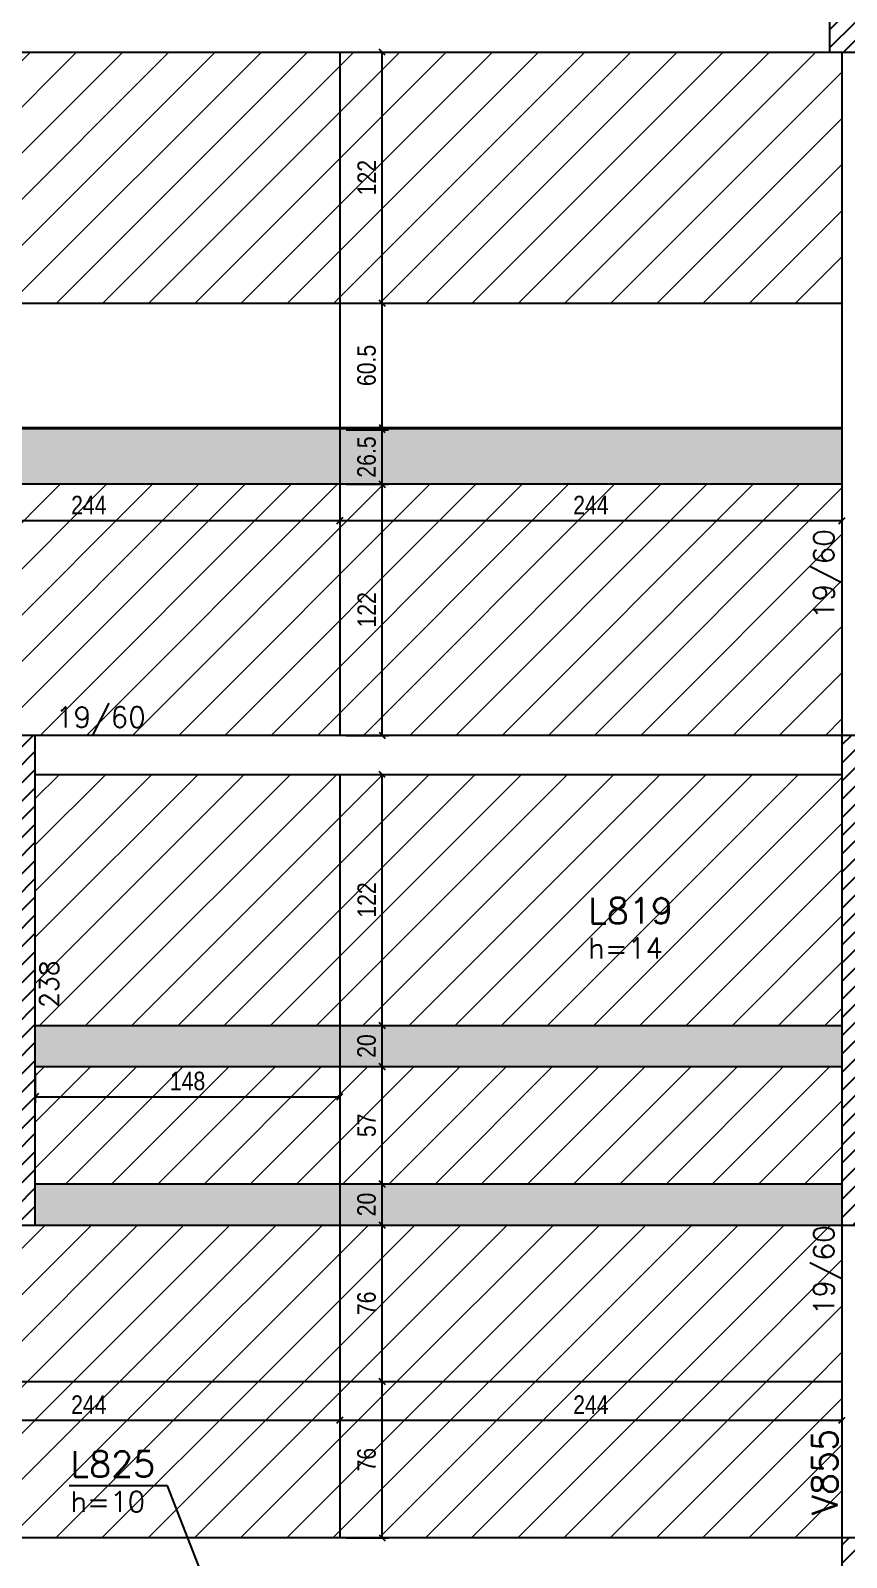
# Model space of a CAD drawing. Extents: x 1860 to 8661, y -614 to 3008.
# Drawn here: x 4093 to 4490, y 1386 to 2128 of the extents above; entities that cross this region are included whole.
import ezdxf
from ezdxf import colors
from ezdxf.entities.mleader import LeaderData, LeaderLine
from ezdxf.math import Vec2, Vec3

# ---------------------------------------------------------------- set-up
doc = ezdxf.new("R2010")
doc.units = 0
for name, color, linetype in [('COTA', 241, 'Continuous'), ('F-AUX-RED', 1, 'Continuous'), ('F-LAJES-DIM', 2, 'Continuous'), ('F-LAJES-NOME', 4, 'Continuous'), ('F-PILARES-DIM', 172, 'Continuous'), ('F-PILARES-HACH', 174, 'Continuous'), ('F-PILARES-S', 170, 'Continuous'), ('F-VIGAS', 3, 'Continuous'), ('F-VIGAS-DIM', 2, 'Continuous'), ('F-VIGAS-NOME', 4, 'Continuous'), ('Painéis', 200, 'Continuous')]:
    doc.layers.add(name, color=color, linetype=linetype)
doc.layers.add('Hachura', color=251, linetype='Continuous', lineweight=9)
doc.styles.add('COTA TECNICA-50', font='techl___.ttf', dxfattribs={"height": 9})
doc.styles.add('MCP', font='romans.shx')
doc.styles.get("Standard").update_dxf_attribs({"font": 'arial.ttf'})
doc.dimstyles.new('COTA PAINEL-50', dxfattribs={"dimtxt": 9, "dimasz": 3, "dimexe": 3, "dimexo": 3, "dimgap": 3, "dimtad": 1, "dimdec": 1, "dimzin": 12, "dimdsep": 46, "dimtxsty": 'COTA TECNICA-50', "dimblk1": 'OBLIQUE', "dimblk2": 'OBLIQUE', "dimsah": 1, "dimcen": 0.9, "dimclrd": 4, "dimclre": 4, "dimclrt": 240, "dimadec": 1, "dimazin": 3, "dimtfac": 1, "dimtdec": 1, "dimtmove": 0, "dimatfit": 3, "dimfxl": 1, "dimtolj": 1, "dimtzin": 12, "dimarcsym": 0})
pattern_1 = [(45, (3891.34, 901.7874), (-4.419417, 4.419417), [])]

# ---------------------------------------------------------------- blocks, each defined once
blk = doc.blocks.new('_Dot')
at = {"color": 0, "linetype": 'ByBlock', "lineweight": -2}
blk.add_line((-0.5, 0), (-1, 0), dxfattribs=at)
at = {"color": 0, "linetype": 'ByBlock', "const_width": 0.5}
blk.add_lwpolyline([(-0.25, 0, 1), (0.25, 0, 1)], format="xyb", close=True, dxfattribs=at)
blk = doc.blocks.new('_Oblique')
at = {"color": 0, "linetype": 'ByBlock', "lineweight": -2}
blk.add_line((-0.5, -0.5), (0.5, 0.5), dxfattribs=at)
blk = doc.blocks.new('*D69')
at = {"layer": 'COTA', "color": 4, "lineweight": -2, "transparency": 16777216}
for p, q in [((3999.34, 1468.29), (3999.34, 1449.49)), ((4243.34, 1468.29), (4243.34, 1449.49)), ((3999.34, 1452.49), (4243.34, 1452.49))]:
    blk.add_line(p, q, dxfattribs=at)
at = {"layer": 'Defpoints', "color": 0, "transparency": 16777216}
for p in [(3999.34, 1471.29), (4243.34, 1471.29), (4243.34, 1452.49)]:
    blk.add_point(p, dxfattribs=at)
at = {"layer": 'COTA', "color": 4, "lineweight": -2, "transparency": 16777216, "xscale": 3, "yscale": 3, "zscale": 3, "rotation": 180}
blk.add_blockref('_Oblique', (3999.34, 1452.49), dxfattribs=at)
at = {"layer": 'COTA', "color": 4, "lineweight": -2, "transparency": 16777216, "xscale": 3, "yscale": 3, "zscale": 3}
blk.add_blockref('_Oblique', (4243.34, 1452.49), dxfattribs=at)
at = {"layer": 'COTA', "color": 240, "transparency": 16777216, "insert": (4121.34, 1460.05), "char_height": 9, "attachment_point": 5, "style": 'COTA TECNICA-50'}
blk.add_mtext('\\A1;244', dxfattribs=at)
blk = doc.blocks.new('*D70')
at = {"layer": 'COTA', "color": 4, "lineweight": -2, "transparency": 16777216}
for p, q in [((4243.34, 1468.29), (4243.34, 1449.49)), ((4487.34, 1468.29), (4487.34, 1449.49)), ((4243.34, 1452.49), (4487.34, 1452.49))]:
    blk.add_line(p, q, dxfattribs=at)
at = {"layer": 'Defpoints', "color": 0, "transparency": 16777216}
for p in [(4243.34, 1471.29), (4487.34, 1471.29), (4487.34, 1452.49)]:
    blk.add_point(p, dxfattribs=at)
at = {"layer": 'COTA', "color": 4, "lineweight": -2, "transparency": 16777216, "xscale": 3, "yscale": 3, "zscale": 3, "rotation": 180}
blk.add_blockref('_Oblique', (4243.34, 1452.49), dxfattribs=at)
at = {"layer": 'COTA', "color": 4, "lineweight": -2, "transparency": 16777216, "xscale": 3, "yscale": 3, "zscale": 3}
blk.add_blockref('_Oblique', (4487.34, 1452.49), dxfattribs=at)
at = {"layer": 'COTA', "color": 240, "transparency": 16777216, "insert": (4365.34, 1460.05), "char_height": 9, "attachment_point": 5, "style": 'COTA TECNICA-50'}
blk.add_mtext('\\A1;244', dxfattribs=at)
blk = doc.blocks.new('*D71')
at = {"layer": 'COTA', "color": 4, "lineweight": -2, "transparency": 16777216}
for p, q in [((4246.34, 1471.29), (4266.94, 1471.29)), ((4263.94, 1395.29), (4263.94, 1471.29)), ((4246.34, 1395.29), (4266.94, 1395.29))]:
    blk.add_line(p, q, dxfattribs=at)
at = {"layer": 'Defpoints', "color": 0, "transparency": 16777216}
for p in [(4243.34, 1471.29), (4263.94, 1471.29), (4243.34, 1395.29)]:
    blk.add_point(p, dxfattribs=at)
at = {"layer": 'COTA', "color": 4, "lineweight": -2, "transparency": 16777216, "xscale": 3, "yscale": 3, "zscale": 3}
for p, rotation in [((4263.94, 1471.29), 90), ((4263.94, 1395.29), 270)]:
    blk.add_blockref('_Oblique', p, dxfattribs=dict(at, rotation=rotation))
at = {"layer": 'COTA', "color": 240, "transparency": 16777216, "insert": (4256.35, 1433.29), "char_height": 9, "attachment_point": 5, "rotation": 90, "style": 'COTA TECNICA-50'}
blk.add_mtext('\\A1;76', dxfattribs=at)
blk = doc.blocks.new('*D72')
at = {"layer": 'COTA', "color": 4, "lineweight": -2, "transparency": 16777216}
for p, q in [((4246.34, 1547.29), (4266.94, 1547.29)), ((4263.94, 1471.29), (4263.94, 1547.29)), ((4246.34, 1471.29), (4266.94, 1471.29))]:
    blk.add_line(p, q, dxfattribs=at)
at = {"layer": 'Defpoints', "color": 0, "transparency": 16777216}
for p in [(4243.34, 1547.29), (4263.94, 1547.29), (4243.34, 1471.29)]:
    blk.add_point(p, dxfattribs=at)
at = {"layer": 'COTA', "color": 4, "lineweight": -2, "transparency": 16777216, "xscale": 3, "yscale": 3, "zscale": 3}
for p, rotation in [((4263.94, 1547.29), 90), ((4263.94, 1471.29), 270)]:
    blk.add_blockref('_Oblique', p, dxfattribs=dict(at, rotation=rotation))
at = {"layer": 'COTA', "color": 240, "transparency": 16777216, "insert": (4256.35, 1509.29), "char_height": 9, "attachment_point": 5, "rotation": 90, "style": 'COTA TECNICA-50'}
blk.add_mtext('\\A1;76', dxfattribs=at)
blk = doc.blocks.new('*D73')
at = {"layer": 'COTA', "color": 4, "lineweight": -2, "transparency": 16777216}
for p, q in [((4246.34, 1567.29), (4266.94, 1567.29)), ((4263.94, 1547.29), (4263.94, 1567.29)), ((4246.34, 1547.29), (4266.94, 1547.29))]:
    blk.add_line(p, q, dxfattribs=at)
at = {"layer": 'Defpoints', "color": 0, "transparency": 16777216}
for p in [(4243.34, 1567.29), (4263.94, 1567.29), (4243.34, 1547.29)]:
    blk.add_point(p, dxfattribs=at)
at = {"layer": 'COTA', "color": 4, "lineweight": -2, "transparency": 16777216, "xscale": 3, "yscale": 3, "zscale": 3}
for p, rotation in [((4263.94, 1567.29), 90), ((4263.94, 1547.29), 270)]:
    blk.add_blockref('_Oblique', p, dxfattribs=dict(at, rotation=rotation))
at = {"layer": 'COTA', "color": 240, "transparency": 16777216, "insert": (4256.35, 1557.29), "char_height": 9, "attachment_point": 5, "rotation": 90, "style": 'COTA TECNICA-50'}
blk.add_mtext('\\A1;20', dxfattribs=at)
blk = doc.blocks.new('*D74')
at = {"layer": 'COTA', "color": 4, "lineweight": -2, "transparency": 16777216}
for p, q in [((4246.34, 1624.29), (4266.94, 1624.29)), ((4263.94, 1567.29), (4263.94, 1624.29)), ((4246.34, 1567.29), (4266.94, 1567.29))]:
    blk.add_line(p, q, dxfattribs=at)
at = {"layer": 'Defpoints', "color": 0, "transparency": 16777216}
for p in [(4243.34, 1624.29), (4263.94, 1624.29), (4243.34, 1567.29)]:
    blk.add_point(p, dxfattribs=at)
at = {"layer": 'COTA', "color": 4, "lineweight": -2, "transparency": 16777216, "xscale": 3, "yscale": 3, "zscale": 3}
for p, rotation in [((4263.94, 1624.29), 90), ((4263.94, 1567.29), 270)]:
    blk.add_blockref('_Oblique', p, dxfattribs=dict(at, rotation=rotation))
at = {"layer": 'COTA', "color": 240, "transparency": 16777216, "insert": (4256.35, 1595.79), "char_height": 9, "attachment_point": 5, "rotation": 90, "style": 'COTA TECNICA-50'}
blk.add_mtext('\\A1;57', dxfattribs=at)
blk = doc.blocks.new('*D75')
at = {"layer": 'COTA', "color": 4, "lineweight": -2, "transparency": 16777216}
for p, q in [((4246.34, 1644.29), (4266.94, 1644.29)), ((4263.94, 1624.29), (4263.94, 1644.29)), ((4246.34, 1624.29), (4266.94, 1624.29))]:
    blk.add_line(p, q, dxfattribs=at)
at = {"layer": 'Defpoints', "color": 0, "transparency": 16777216}
for p in [(4243.34, 1644.29), (4263.94, 1644.29), (4243.34, 1624.29)]:
    blk.add_point(p, dxfattribs=at)
at = {"layer": 'COTA', "color": 4, "lineweight": -2, "transparency": 16777216, "xscale": 3, "yscale": 3, "zscale": 3}
for p, rotation in [((4263.94, 1644.29), 90), ((4263.94, 1624.29), 270)]:
    blk.add_blockref('_Oblique', p, dxfattribs=dict(at, rotation=rotation))
at = {"layer": 'COTA', "color": 240, "transparency": 16777216, "insert": (4256.35, 1634.29), "char_height": 9, "attachment_point": 5, "rotation": 90, "style": 'COTA TECNICA-50'}
blk.add_mtext('\\A1;20', dxfattribs=at)
blk = doc.blocks.new('*D76')
at = {"layer": 'COTA', "color": 4, "lineweight": -2, "transparency": 16777216}
for p, q in [((4246.34, 1766.29), (4266.94, 1766.29)), ((4263.94, 1644.29), (4263.94, 1766.29)), ((4246.34, 1644.29), (4266.94, 1644.29))]:
    blk.add_line(p, q, dxfattribs=at)
at = {"layer": 'Defpoints', "color": 0, "transparency": 16777216}
for p in [(4243.34, 1766.29), (4263.94, 1766.29), (4243.34, 1644.29)]:
    blk.add_point(p, dxfattribs=at)
at = {"layer": 'COTA', "color": 4, "lineweight": -2, "transparency": 16777216, "xscale": 3, "yscale": 3, "zscale": 3}
for p, rotation in [((4263.94, 1766.29), 90), ((4263.94, 1644.29), 270)]:
    blk.add_blockref('_Oblique', p, dxfattribs=dict(at, rotation=rotation))
at = {"layer": 'COTA', "color": 240, "transparency": 16777216, "insert": (4256.39, 1705.29), "char_height": 9, "attachment_point": 5, "rotation": 90, "style": 'COTA TECNICA-50'}
blk.add_mtext('\\A1;122', dxfattribs=at)
blk = doc.blocks.new('*D77')
at = {"layer": 'COTA', "color": 4, "lineweight": -2, "transparency": 16777216}
for p, q in [((4095.34, 1621.29), (4095.34, 1606.7)), ((4243.34, 1621.29), (4243.34, 1606.7)), ((4095.34, 1609.7), (4243.34, 1609.7))]:
    blk.add_line(p, q, dxfattribs=at)
at = {"layer": 'Defpoints', "color": 0, "transparency": 16777216}
for p in [(4095.34, 1624.29), (4243.34, 1624.29), (4243.34, 1609.7)]:
    blk.add_point(p, dxfattribs=at)
at = {"layer": 'COTA', "color": 4, "lineweight": -2, "transparency": 16777216, "xscale": 3, "yscale": 3, "zscale": 3, "rotation": 180}
blk.add_blockref('_Oblique', (4095.34, 1609.7), dxfattribs=at)
at = {"layer": 'COTA', "color": 4, "lineweight": -2, "transparency": 16777216, "xscale": 3, "yscale": 3, "zscale": 3}
blk.add_blockref('_Oblique', (4243.34, 1609.7), dxfattribs=at)
at = {"layer": 'COTA', "color": 240, "transparency": 16777216, "insert": (4169.34, 1617.29), "char_height": 9, "attachment_point": 5, "style": 'COTA TECNICA-50'}
blk.add_mtext('\\A1;148', dxfattribs=at)
blk = doc.blocks.new('*D136')
at = {"layer": 'COTA', "color": 4, "lineweight": -2, "transparency": 16777216}
for p, q in [((3999.34, 1904.29), (3999.34, 1886.64)), ((4243.34, 1904.29), (4243.34, 1886.64)), ((3999.34, 1889.64), (4243.34, 1889.64))]:
    blk.add_line(p, q, dxfattribs=at)
at = {"layer": 'Defpoints', "color": 0, "transparency": 16777216}
for p in [(3999.34, 1907.29), (4243.34, 1907.29), (4243.34, 1889.64)]:
    blk.add_point(p, dxfattribs=at)
at = {"layer": 'COTA', "color": 4, "lineweight": -2, "transparency": 16777216, "xscale": 3, "yscale": 3, "zscale": 3, "rotation": 180}
blk.add_blockref('_Oblique', (3999.34, 1889.64), dxfattribs=at)
at = {"layer": 'COTA', "color": 4, "lineweight": -2, "transparency": 16777216, "xscale": 3, "yscale": 3, "zscale": 3}
blk.add_blockref('_Oblique', (4243.34, 1889.64), dxfattribs=at)
at = {"layer": 'COTA', "color": 240, "transparency": 16777216, "insert": (4121.34, 1897.21), "char_height": 9, "attachment_point": 5, "style": 'COTA TECNICA-50'}
blk.add_mtext('\\A1;244', dxfattribs=at)
blk = doc.blocks.new('*D137')
at = {"layer": 'COTA', "color": 4, "lineweight": -2, "transparency": 16777216}
for p, q in [((4243.34, 1904.29), (4243.34, 1886.64)), ((4487.34, 1904.29), (4487.34, 1886.64)), ((4243.34, 1889.64), (4487.34, 1889.64))]:
    blk.add_line(p, q, dxfattribs=at)
at = {"layer": 'Defpoints', "color": 0, "transparency": 16777216}
for p in [(4243.34, 1907.29), (4487.34, 1907.29), (4487.34, 1889.64)]:
    blk.add_point(p, dxfattribs=at)
at = {"layer": 'COTA', "color": 4, "lineweight": -2, "transparency": 16777216, "xscale": 3, "yscale": 3, "zscale": 3, "rotation": 180}
blk.add_blockref('_Oblique', (4243.34, 1889.64), dxfattribs=at)
at = {"layer": 'COTA', "color": 4, "lineweight": -2, "transparency": 16777216, "xscale": 3, "yscale": 3, "zscale": 3}
blk.add_blockref('_Oblique', (4487.34, 1889.64), dxfattribs=at)
at = {"layer": 'COTA', "color": 240, "transparency": 16777216, "insert": (4365.34, 1897.21), "char_height": 9, "attachment_point": 5, "style": 'COTA TECNICA-50'}
blk.add_mtext('\\A1;244', dxfattribs=at)
blk = doc.blocks.new('*D138')
at = {"layer": 'COTA', "color": 4, "lineweight": -2, "transparency": 16777216}
for p, q in [((4246.34, 1907.29), (4266.94, 1907.29)), ((4263.94, 1785.29), (4263.94, 1907.29)), ((4246.34, 1785.29), (4266.94, 1785.29))]:
    blk.add_line(p, q, dxfattribs=at)
at = {"layer": 'Defpoints', "color": 0, "transparency": 16777216}
for p in [(4243.34, 1907.29), (4263.94, 1907.29), (4243.34, 1785.29)]:
    blk.add_point(p, dxfattribs=at)
at = {"layer": 'COTA', "color": 4, "lineweight": -2, "transparency": 16777216, "xscale": 3, "yscale": 3, "zscale": 3}
for p, rotation in [((4263.94, 1907.29), 90), ((4263.94, 1785.29), 270)]:
    blk.add_blockref('_Oblique', p, dxfattribs=dict(at, rotation=rotation))
at = {"layer": 'COTA', "color": 240, "transparency": 16777216, "insert": (4256.39, 1846.29), "char_height": 9, "attachment_point": 5, "rotation": 90, "style": 'COTA TECNICA-50'}
blk.add_mtext('\\A1;122', dxfattribs=at)
blk = doc.blocks.new('*D139')
at = {"layer": 'COTA', "color": 4, "lineweight": -2, "transparency": 16777216}
for p, q in [((4246.34, 1933.79), (4266.94, 1933.79)), ((4263.94, 1907.29), (4263.94, 1933.79)), ((4246.34, 1907.29), (4266.94, 1907.29))]:
    blk.add_line(p, q, dxfattribs=at)
at = {"layer": 'Defpoints', "color": 0, "transparency": 16777216}
for p in [(4243.34, 1933.79), (4263.94, 1933.79), (4243.34, 1907.29)]:
    blk.add_point(p, dxfattribs=at)
at = {"layer": 'COTA', "color": 4, "lineweight": -2, "transparency": 16777216, "xscale": 3, "yscale": 3, "zscale": 3}
for p, rotation in [((4263.94, 1933.79), 90), ((4263.94, 1907.29), 270)]:
    blk.add_blockref('_Oblique', p, dxfattribs=dict(at, rotation=rotation))
at = {"layer": 'COTA', "color": 240, "transparency": 16777216, "insert": (4256.35, 1920.54), "char_height": 9, "attachment_point": 5, "rotation": 90, "style": 'COTA TECNICA-50'}
blk.add_mtext('\\A1;26.5', dxfattribs=at)
blk = doc.blocks.new('*D140')
at = {"layer": 'COTA', "color": 4, "lineweight": -2, "transparency": 16777216}
for p, q in [((4246.34, 1995.29), (4266.94, 1995.29)), ((4263.94, 1934.79), (4263.94, 1995.29)), ((4246.34, 1934.79), (4266.94, 1934.79))]:
    blk.add_line(p, q, dxfattribs=at)
at = {"layer": 'Defpoints', "color": 0, "transparency": 16777216}
for p in [(4243.34, 1995.29), (4263.94, 1995.29), (4243.34, 1934.79)]:
    blk.add_point(p, dxfattribs=at)
at = {"layer": 'COTA', "color": 4, "lineweight": -2, "transparency": 16777216, "xscale": 3, "yscale": 3, "zscale": 3}
for p, rotation in [((4263.94, 1995.29), 90), ((4263.94, 1934.79), 270)]:
    blk.add_blockref('_Oblique', p, dxfattribs=dict(at, rotation=rotation))
at = {"layer": 'COTA', "color": 240, "transparency": 16777216, "insert": (4256.35, 1965.04), "char_height": 9, "attachment_point": 5, "rotation": 90, "style": 'COTA TECNICA-50'}
blk.add_mtext('\\A1;60.5', dxfattribs=at)
blk = doc.blocks.new('*D141')
at = {"layer": 'COTA', "color": 4, "lineweight": -2, "transparency": 16777216}
for p, q in [((4246.34, 2117.29), (4266.94, 2117.29)), ((4263.94, 1995.29), (4263.94, 2117.29)), ((4246.34, 1995.29), (4266.94, 1995.29))]:
    blk.add_line(p, q, dxfattribs=at)
at = {"layer": 'Defpoints', "color": 0, "transparency": 16777216}
for p in [(4243.34, 2117.29), (4263.94, 2117.29), (4243.34, 1995.29)]:
    blk.add_point(p, dxfattribs=at)
at = {"layer": 'COTA', "color": 4, "lineweight": -2, "transparency": 16777216, "xscale": 3, "yscale": 3, "zscale": 3}
for p, rotation in [((4263.94, 2117.29), 90), ((4263.94, 1995.29), 270)]:
    blk.add_blockref('_Oblique', p, dxfattribs=dict(at, rotation=rotation))
at = {"layer": 'COTA', "color": 240, "transparency": 16777216, "insert": (4256.39, 2056.29), "char_height": 9, "attachment_point": 5, "rotation": 90, "style": 'COTA TECNICA-50'}
blk.add_mtext('\\A1;122', dxfattribs=at)

msp = doc.modelspace()

# ---------------------------------------------------------------- hatches: boundary and pattern name
at = {"layer": 'F-PILARES-HACH', "linetype": 'Continuous'}
h = msp.add_hatch(dxfattribs=at)
h.set_pattern_fill('ANSI31', color=256, scale=50, style=0)
h.set_pattern_definition(pattern_1)
h.paths.add_polyline_path([(4481.34, 2117.29), (4506.34, 2117.29), (4506.34, 2316.29), (4481.34, 2316.29)], flags=16)
h = msp.add_hatch(dxfattribs=at)
h.set_pattern_fill('ANSI31', color=256, scale=50, style=0)
h.set_pattern_definition(pattern_1)
h.paths.add_polyline_path([(4095.34, 1547.29), (4095.34, 1785.29), (3857.34, 1785.29), (3857.34, 1766.29), (4076.34, 1766.29), (4076.34, 1566.29), (3857.34, 1566.29), (3857.34, 1547.29)], flags=16)
h = msp.add_hatch(dxfattribs=at)
h.set_pattern_fill('ANSI31', color=256, scale=50, style=0)
h.set_pattern_definition(pattern_1)
h.paths.add_polyline_path([(4487.34, 1547.29), (4506.34, 1547.29), (4506.34, 1785.29), (4487.34, 1785.29)], flags=16)
h = msp.add_hatch(dxfattribs=at)
h.set_pattern_fill('ANSI31', color=256, scale=50, style=0)
h.set_pattern_definition(pattern_1)
h.paths.add_polyline_path([(4506.34, 926.29), (4506.34, 1395.29), (4487.34, 1395.29), (4487.34, 945.29), (4267.34, 945.29), (4267.34, 926.29)], flags=16)
at = {"layer": 'Hachura', "linetype": 'ByBlock'}
h = msp.add_hatch(color=256, dxfattribs=at)
h.dxf.hatch_style = 1
h.paths.add_polyline_path([(3692.34, 2117.29), (3672.34, 2117.29), (3672.34, 1873.29), (3692.34, 1873.29)])
h.paths.add_polyline_path([(3672.34, 1785.29), (3692.34, 1785.29), (3692.34, 1873.29), (3672.34, 1873.29)])
h.paths.add_polyline_path([(3476.34, 1873.29), (3496.34, 1873.29), (3496.34, 2117.29), (3476.34, 2117.29)])
h.paths.add_polyline_path([(3496.34, 1873.29), (3476.34, 1873.29), (3476.34, 1629.29), (3496.34, 1629.29)])
h.paths.add_polyline_path([(3476.34, 1395.29), (3496.34, 1395.29), (3496.34, 1629.29), (3476.34, 1629.29)])
h.paths.add_polyline_path([(3999.34, 1907.29), (3999.34, 1933.79), (3755.34, 1933.79), (3755.34, 1907.29)])
h.paths.add_polyline_path([(3999.34, 1933.79), (3999.34, 1907.29), (4243.34, 1907.29), (4243.34, 1933.79)])
h.paths.add_polyline_path([(4487.34, 1907.29), (4487.34, 1933.79), (4243.34, 1933.79), (4243.34, 1907.29)])
h = msp.add_hatch(dxfattribs=at)
h.set_pattern_fill('ANSI31', color=256, scale=5)
h.paths.add_polyline_path([(3755.34, 2117.29), (3755.34, 1995.29), (3999.34, 1995.29), (3999.34, 2117.29)])
h.paths.add_polyline_path([(4033.84, 2117.29), (4009.84, 2117.29), (3999.34, 2117.29), (3999.34, 1995.29), (4243.34, 1995.29), (4243.34, 2117.29)])
h.paths.add_polyline_path([(4243.34, 2117.29), (4243.34, 1995.29), (4487.34, 1995.29), (4487.34, 2117.29), (4481.34, 2117.29)])
h.paths.add_polyline_path([(4243.34, 1907.29), (4243.34, 1785.29), (4487.34, 1785.29), (4487.34, 1907.29)])
h.paths.add_polyline_path([(3999.34, 1907.29), (3999.34, 1785.29), (4095.34, 1785.29), (4243.34, 1785.29), (4243.34, 1907.29)])
h.paths.add_polyline_path([(3755.34, 1907.29), (3755.34, 1785.29), (3857.34, 1785.29), (3999.34, 1785.29), (3999.34, 1907.29)])
h = msp.add_hatch(dxfattribs=at)
h.set_pattern_fill('ANSI31', color=256, scale=5)
h.set_pattern_definition([(45, (30.893, -97.288), (-11.22532, 11.22532), [])])
h.paths.add_polyline_path([(4243.34, 1547.29), (4243.34, 1471.29), (4487.34, 1471.29), (4487.34, 1547.29)])
h.paths.add_polyline_path([(4243.34, 1470.79), (4243.34, 1395.29), (4340.84, 1395.29), (4487.34, 1395.29), (4487.34, 1470.79)])
h.paths.add_polyline_path([(4156.84, 1395.29), (4243.34, 1395.29), (4243.34, 1470.79), (3999.34, 1470.79), (3999.34, 1395.29)])
h.paths.add_polyline_path([(4243.34, 1471.29), (4243.34, 1547.29), (4095.34, 1547.29), (3999.34, 1547.29), (3999.34, 1471.29)])
h.paths.add_polyline_path([(3999.34, 1471.29), (3999.34, 1547.29), (3877.34, 1547.29), (3877.34, 1471.29)])
h.paths.add_polyline_path([(3999.34, 1395.29), (3999.34, 1470.79), (3877.34, 1470.79), (3877.34, 1395.29), (3891.34, 1395.29), (3910.34, 1395.29)])
h.paths.add_polyline_path([(3691.34, 1470.79), (3691.34, 1395.29), (3877.34, 1395.29), (3877.34, 1470.79)])
h.paths.add_polyline_path([(3877.34, 1471.29), (3877.34, 1547.29), (3857.34, 1547.29), (3691.34, 1547.29), (3691.34, 1471.29)])
h.paths.add_polyline_path([(3774.34, 1566.29), (3857.34, 1566.29), (3857.34, 1643.79), (3774.34, 1643.79)])
h.paths.add_polyline_path([(3691.34, 1643.79), (3691.34, 1566.29), (3774.34, 1566.29), (3774.34, 1643.79)])
h.paths.add_polyline_path([(3774.34, 1644.29), (3774.34, 1766.29), (3691.34, 1766.29), (3691.34, 1644.29)])
h.paths.add_polyline_path([(3774.34, 1644.29), (3857.34, 1644.29), (3857.34, 1766.29), (3774.34, 1766.29)])
h = msp.add_hatch(dxfattribs=at)
h.set_pattern_fill('ANSI31', color=256, scale=5)
h.set_pattern_definition([(45, (275.864, -470.945), (-11.22532, 11.22532), [])])
h.paths.add_polyline_path([(4243.34, 1567.29), (4243.34, 1624.29), (4095.34, 1624.29), (4095.34, 1567.29)])
h.paths.add_polyline_path([(4243.34, 1624.29), (4243.34, 1567.29), (4487.34, 1567.29), (4487.34, 1624.29)])
h.paths.add_polyline_path([(4487.34, 1644.29), (4487.34, 1766.29), (4243.34, 1766.29), (4243.34, 1644.29)])
h.paths.add_polyline_path([(4095.34, 1644.29), (4243.34, 1644.29), (4243.34, 1766.29), (4095.34, 1766.29)])
h = msp.add_hatch(color=256, dxfattribs=at)
h.dxf.hatch_style = 1
h.paths.add_polyline_path([(4243.34, 1624.29), (4243.34, 1644.29), (4095.34, 1644.29), (4095.34, 1624.29)])
h.paths.add_polyline_path([(4243.34, 1644.29), (4243.34, 1624.29), (4487.34, 1624.29), (4487.34, 1644.29)])
h.paths.add_polyline_path([(4243.34, 1567.29), (4243.34, 1547.29), (4487.34, 1547.29), (4487.34, 1567.29)])
h.paths.add_polyline_path([(4095.34, 1567.29), (4095.34, 1547.29), (4243.34, 1547.29), (4243.34, 1567.29)])

# ---------------------------------------------------------------- linework, layer by layer
at = {"layer": 'F-PILARES-S', "linetype": 'Continuous'}
for points in [[(4481.34, 2117.29), (4506.34, 2117.29), (4506.34, 2316.29), (4481.34, 2316.29), (4481.34, 2117.29)], [(4095.34, 1547.29), (4095.34, 1785.29), (3857.34, 1785.29), (3857.34, 1766.29), (4076.34, 1766.29), (4076.34, 1566.29), (3857.34, 1566.29), (3857.34, 1547.29), (4095.34, 1547.29)], [(4487.34, 1547.29), (4506.34, 1547.29), (4506.34, 1785.29), (4487.34, 1785.29), (4487.34, 1547.29)], [(4506.34, 926.29), (4506.34, 1395.29), (4487.34, 1395.29), (4487.34, 945.29), (4267.34, 945.29), (4267.34, 926.29), (4506.34, 926.29)]]:
    msp.add_lwpolyline(points, dxfattribs=at)
at = {"layer": 'F-VIGAS'}
for points in [[(4033.84, 2117.29), (4481.34, 2117.29)], [(4487.34, 2117.29), (4487.34, 1785.29)], [(4487.34, 1785.29), (4095.34, 1785.29)], [(4095.34, 1766.29), (4487.34, 1766.29)], [(4487.34, 1547.29), (4487.34, 1395.29)], [(4158.84, 1395.29), (3910.34, 1395.29)], [(4336.84, 1395.29), (4158.84, 1395.29)], [(4487.34, 1395.29), (4336.84, 1395.29)]]:
    msp.add_lwpolyline(points, dxfattribs=at)
at = {"layer": 'Painéis'}
for p, q in [((4095.34, 1567.29), (4487.34, 1567.29)), ((4095.34, 1547.29), (4487.34, 1547.29))]:
    msp.add_line(p, q, dxfattribs=at)
for points in [[(4243.34, 2117.29), (4243.34, 1785.29)], [(3755.34, 1995.29), (4487.34, 1995.29)], [(4487.34, 1934.79), (3692.34, 1934.79)], [(4487.34, 1934.29), (3692.34, 1934.29)], [(4487.34, 1907.29), (3755.34, 1907.29)], [(4243.34, 1766.29), (4243.34, 1395.29)], [(4095.34, 1644.29), (4487.34, 1644.29)], [(4095.34, 1624.29), (4487.34, 1624.29)], [(3691.34, 1471.29), (4487.34, 1471.29)]]:
    msp.add_lwpolyline(points, dxfattribs=at)

# ---------------------------------------------------------------- texts
at = {"layer": 'F-LAJES-DIM', "linetype": 'Continuous', "style": 'MCP'}
for s, p in [('h=14', (4363.99, 1676.82)), ('h=10', (4112.36, 1407.9))]:
    msp.add_text(s, height=10, dxfattribs=at).set_placement(p)
at = {"layer": 'F-LAJES-NOME', "linetype": 'Continuous', "style": 'MCP'}
for s, p in [('L819', (4363.99, 1693.82)), ('L825', (4112.36, 1424.9))]:
    msp.add_text(s, height=12.5, dxfattribs=at).set_placement(p)
at = {"layer": 'F-PILARES-DIM', "linetype": 'Continuous', "style": 'MCP'}
msp.add_text('238', height=9, rotation=90, dxfattribs=at).set_placement((4106.59, 1652.79))
at = {"layer": 'F-VIGAS-DIM', "linetype": 'Continuous', "style": 'MCP'}
for p in [(4483.57, 1841.8), (4483.6, 1503.48)]:
    msp.add_text('19/60', height=10, rotation=90, dxfattribs=at).set_placement(p)
msp.add_text('19/60', height=10, dxfattribs=at).set_placement((4105.35, 1789.09))
at = {"layer": 'F-VIGAS-NOME', "linetype": 'Continuous', "style": 'MCP'}
msp.add_text('V855', height=12.5, rotation=90, dxfattribs=at).set_placement((4485.14, 1406.47))

# ---------------------------------------------------------------- dimensions: what is measured, and where the dimension line sits
at = {"layer": 'COTA'}
for base, p1, p2, picture, middle in [((4263.94, 2117.29), (4243.34, 1995.29), (4243.34, 2117.29), '*D141', (4256.39, 2056.29)), ((4263.94, 1995.29), (4243.34, 1934.79), (4243.34, 1995.29), '*D140', (4256.35, 1965.04)), ((4263.94, 1766.29), (4243.34, 1644.29), (4243.34, 1766.29), '*D76', (4256.39, 1705.29)), ((4263.94, 1644.29), (4243.34, 1624.29), (4243.34, 1644.29), '*D75', (4256.35, 1634.29)), ((4263.94, 1624.29), (4243.34, 1567.29), (4243.34, 1624.29), '*D74', (4256.35, 1595.79)), ((4263.94, 1567.29), (4243.34, 1547.29), (4243.34, 1567.29), '*D73', (4256.35, 1557.29)), ((4263.94, 1547.29), (4243.34, 1471.29), (4243.34, 1547.29), '*D72', (4256.35, 1509.29))]:
    dim = msp.add_linear_dim(base=base, p1=p1, p2=p2, angle=90, dimstyle='COTA PAINEL-50', override={"dimtmove": 1}, dxfattribs=at)
    dim.commit()
    dim.dimension.update_dxf_attribs({"geometry": picture, "text_midpoint": middle})
dim = msp.add_linear_dim(base=(4263.94, 1933.79), p1=(4243.34, 1907.29), p2=(4243.34, 1933.79), angle=90, dimstyle='COTA PAINEL-50', override={"dimtmove": 1}, dxfattribs=at)
dim.commit()
dim.dimension.update_dxf_attribs({"geometry": '*D139', "text_midpoint": (4263.94, 1920.54), "dimtype": 160})
for base, p1, p2, picture, middle in [((4243.34, 1889.64), (3999.34, 1907.29), (4243.34, 1907.29), '*D136', (4121.34, 1897.21)), ((4487.34, 1889.64), (4243.34, 1907.29), (4487.34, 1907.29), '*D137', (4365.34, 1897.21)), ((4243.34, 1452.49), (3999.34, 1471.29), (4243.34, 1471.29), '*D69', (4121.34, 1460.05)), ((4487.34, 1452.49), (4243.34, 1471.29), (4487.34, 1471.29), '*D70', (4365.34, 1460.05))]:
    dim = msp.add_linear_dim(base=base, p1=p1, p2=p2, dimstyle='COTA PAINEL-50', override={"dimtmove": 1}, dxfattribs=at)
    dim.commit()
    dim.dimension.update_dxf_attribs({"geometry": picture, "text_midpoint": middle})
for base, p1, p2, picture, middle in [((4263.94, 1907.29), (4243.34, 1785.29), (4243.34, 1907.29), '*D138', (4256.39, 1846.29)), ((4263.94, 1471.29), (4243.34, 1395.29), (4243.34, 1471.29), '*D71', (4256.35, 1433.29))]:
    dim = msp.add_linear_dim(base=base, p1=p1, p2=p2, angle=90, dimstyle='COTA PAINEL-50', dxfattribs=at)
    dim.commit()
    dim.dimension.update_dxf_attribs({"geometry": picture, "text_midpoint": middle})
dim = msp.add_linear_dim(base=(4243.34, 1609.7), p1=(4095.34, 1624.29), p2=(4243.34, 1624.29), dimstyle='COTA PAINEL-50', dxfattribs=at)
dim.commit()
dim.dimension.update_dxf_attribs({"geometry": '*D77', "text_midpoint": (4169.34, 1617.29)})

# ---------------------------------------------------------------- leaders
at = {"layer": 'F-AUX-RED', "linetype": 'Continuous'}
ml = msp.add_multileader_mtext('Standard', dxfattribs=at)
ml.set_content('', color=256)
ml.set_leader_properties()
ml.set_arrow_properties(name='DOT')
ml.build(insert=Vec2(0, 0))
ml.multileader.update_dxf_attribs({"text_right_attachment_type": 6, "text_top_attachment_type": 0, "text_bottom_attachment_type": 0, "dogleg_length": 0.36, "arrow_head_size": 5})
ctx = ml.context
ctx.base_point, ctx.char_height, ctx.arrow_head_size, ctx.landing_gap_size, ctx.plane_origin = Vec3(4111.69, 1420.64), 0.18, 5, 0.09, Vec3(4180.11, 1368.23)
ctx.right_attachment, ctx.text_align_type = 6, 2
notes = []
notes.append((ctx, [(0, (1, 1, 0), (4159.63, 1420.55), (-1, 0), 47.76, [(0, [(4180.11, 1368.23)], 256, [])])]))
ctx.mtext.insert, ctx.mtext.alignment, ctx.mtext.flow_direction = Vec3(4111.78, 1420.73), 3, 5
for ctx, leaders in notes:
    for number, flags, end, landing, length, lines in leaders:
        leader = LeaderData()
        leader.index, (leader.has_last_leader_line, leader.has_dogleg_vector, leader.attachment_direction) = number, flags
        leader.last_leader_point, leader.dogleg_vector, leader.dogleg_length = Vec3(end), Vec3(landing), length
        for number, points, colour, breaks in lines:
            line = LeaderLine()
            line.index, line.vertices, line.color, line.breaks = number, Vec3.list(points), colors.encode_raw_color(colour), breaks
            leader.lines.append(line)
        ctx.leaders.append(leader)

doc.saveas('drawing.dxf')
